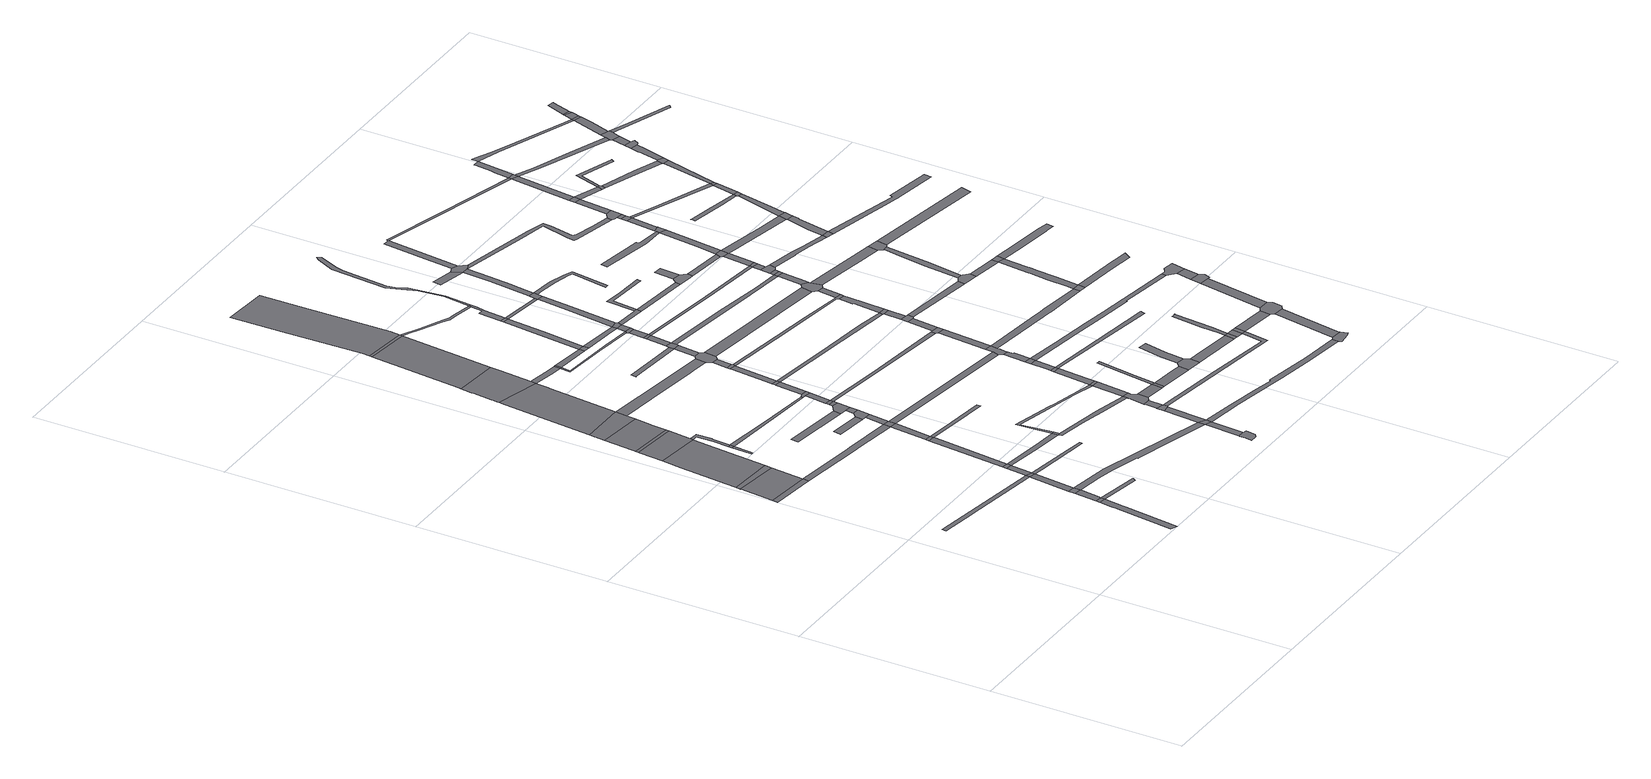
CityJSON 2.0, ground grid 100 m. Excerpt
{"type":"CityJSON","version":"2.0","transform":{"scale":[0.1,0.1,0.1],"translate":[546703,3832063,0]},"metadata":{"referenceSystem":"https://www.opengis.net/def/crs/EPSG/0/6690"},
"CityObjects":{
"road1":{"type":"Road","geometry":[{"type":"MultiSurface","lod":"1","boundaries":[[[0,1,2,3]]]}]},
"road2":{"type":"Road","attributes":{"function":"3","RoadStructureAttribute.sectionType":"1"},"geometry":[{"type":"MultiSurface","lod":"1","boundaries":[[[4,0,3,5,6]]]}]},
"road3":{"type":"Road","geometry":[{"type":"MultiSurface","lod":"1","boundaries":[[[7,8,4,6,9]]]}]},
"road4":{"type":"Road","attributes":{"RoadStructureAttribute.sectionType":"1"},"geometry":[{"type":"MultiSurface","lod":"1","boundaries":[[[10,11,12,13,14,15]]]}]},
"road5":{"type":"Road","attributes":{"RoadStructureAttribute.sectionType":"1"},"geometry":[{"type":"MultiSurface","lod":"1","boundaries":[[[16,17,18,19,20,21,22,23,24,25,26]]]}]},
"road6":{"type":"Road","attributes":{"function":"3","RoadStructureAttribute.sectionType":"1"},"geometry":[{"type":"MultiSurface","lod":"1","boundaries":[[[27,28,29,7,9,30,31,32]]]}]},
"road7":{"type":"Road","geometry":[{"type":"MultiSurface","lod":"1","boundaries":[[[33,16,26,34]]]}]},
"road8":{"type":"Road","attributes":{"RoadStructureAttribute.sectionType":"1"},"geometry":[{"type":"MultiSurface","lod":"1","boundaries":[[[35,33,34,36,37,38,39]]]}]},
"road9":{"type":"Road","geometry":[{"type":"MultiSurface","lod":"1","boundaries":[[[40,41,27,32,42,43,44]]]}]},
"road10":{"type":"Road","geometry":[{"type":"MultiSurface","lod":"1","boundaries":[[[45,35,39,46]]]}]},
"road11":{"type":"Road","geometry":[{"type":"MultiSurface","lod":"1","boundaries":[[[47,40,44,48]]]}]},
"road12":{"type":"Road","geometry":[{"type":"MultiSurface","lod":"1","boundaries":[[[49,50,51,52,53,54]]]}]},
"road13":{"type":"Road","geometry":[{"type":"MultiSurface","lod":"1","boundaries":[[[55,56,49,54]]]}]},
"road14":{"type":"Road","attributes":{"function":"3","RoadStructureAttribute.sectionType":"1"},"geometry":[{"type":"MultiSurface","lod":"1","boundaries":[[[57,58,47,48,59,60,61,62]]]}]},
"road15":{"type":"Road","attributes":{"RoadStructureAttribute.sectionType":"1"},"geometry":[{"type":"MultiSurface","lod":"1","boundaries":[[[14,45,46,63,64]]]}]},
"road16":{"type":"Road","attributes":{"RoadStructureAttribute.sectionType":"1"},"geometry":[{"type":"MultiSurface","lod":"1","boundaries":[[[65,66,67,68,69,42,32,70,71,72,56,55]]]}]},
"road17":{"type":"Road","geometry":[{"type":"MultiSurface","lod":"1","boundaries":[[[73,74,75,76,77,34,26]]]}]},
"road18":{"type":"Road","geometry":[{"type":"MultiSurface","lod":"1","boundaries":[[[78,79,80,81,82,83,57,62,84,85]]]}]},
"road19":{"type":"Road","geometry":[{"type":"MultiSurface","lod":"1","boundaries":[[[15,14,64,86]]]}]},
"road20":{"type":"Road","attributes":{"RoadStructureAttribute.sectionType":"1"},"geometry":[{"type":"MultiSurface","lod":"1","boundaries":[[[87,88,89,90,3,2,91,92,93,94]]]}]},
"road21":{"type":"Road","attributes":{"RoadStructureAttribute.sectionType":"1"},"geometry":[{"type":"MultiSurface","lod":"1","boundaries":[[[95,15,86,96,97,98]]]}]},
"road22":{"type":"Road","geometry":[{"type":"MultiSurface","lod":"1","boundaries":[[[99,95,98,100]]]}]},
"road23":{"type":"Road","attributes":{"function":"3","RoadStructureAttribute.sectionType":"1"},"geometry":[{"type":"MultiSurface","lod":"1","boundaries":[[[101,102,79,78,103,104,105,106]]]}]},
"road24":{"type":"Road","attributes":{"RoadStructureAttribute.sectionType":"1"},"geometry":[{"type":"MultiSurface","lod":"1","boundaries":[[[107,99,100,108,109,110,111]]]}]},
"road25":{"type":"Road","attributes":{"RoadStructureAttribute.sectionType":"1"},"geometry":[{"type":"MultiSurface","lod":"1","boundaries":[[[112,113,114,115,116,86,64]]]}]},
"road26":{"type":"Road","attributes":{"RoadStructureAttribute.sectionType":"1"},"geometry":[{"type":"MultiSurface","lod":"1","boundaries":[[[117,55,54,118,119,120]]]}]},
"road27":{"type":"Road","attributes":{"RoadStructureAttribute.sectionType":"1"},"geometry":[{"type":"MultiSurface","lod":"1","boundaries":[[[121,122,123,124]]]}]},
"road28":{"type":"Road","geometry":[{"type":"MultiSurface","lod":"1","boundaries":[[[125,107,111,126]]]}]},
"road29":{"type":"Road","attributes":{"RoadStructureAttribute.sectionType":"1"},"geometry":[{"type":"MultiSurface","lod":"1","boundaries":[[[127,100,98,128,129,130]]]}]},
"road30":{"type":"Road","geometry":[{"type":"MultiSurface","lod":"1","boundaries":[[[131,132,133,134,135,136,137,101,106,138,139,140]]]}]},
"road31":{"type":"Road","geometry":[{"type":"MultiSurface","lod":"1","boundaries":[[[141,142,143,144]]]}]},
"road32":{"type":"Road","attributes":{"RoadStructureAttribute.sectionType":"1"},"geometry":[{"type":"MultiSurface","lod":"1","boundaries":[[[93,125,126,145]]]}]},
"road33":{"type":"Road","attributes":{"RoadStructureAttribute.sectionType":"1"},"geometry":[{"type":"MultiSurface","lod":"1","boundaries":[[[146,46,39,147,148,149,150,151,152,153,154]]]}]},
"road34":{"type":"Road","geometry":[{"type":"MultiSurface","lod":"1","boundaries":[[[94,93,145,155]]]}]},
"road35":{"type":"Road","attributes":{"RoadStructureAttribute.sectionType":"1"},"geometry":[{"type":"MultiSurface","lod":"1","boundaries":[[[156,94,155,157]]]}]},
"road36":{"type":"Road","geometry":[{"type":"MultiSurface","lod":"1","boundaries":[[[158,144,143,156,157,159]]]}]},
"road37":{"type":"Road","attributes":{"function":"3","RoadStructureAttribute.sectionType":"1"},"geometry":[{"type":"MultiSurface","lod":"1","boundaries":[[[160,161,131,140,162,163]]]}]},
"road38":{"type":"Road","attributes":{"RoadStructureAttribute.sectionType":"1"},"geometry":[{"type":"MultiSurface","lod":"1","boundaries":[[[164,138,106,165,166,167]]]}]},
"road39":{"type":"Road","attributes":{"RoadStructureAttribute.sectionType":"1"},"geometry":[{"type":"MultiSurface","lod":"1","boundaries":[[[168,169,158,159,170]]]}]},
"road40":{"type":"Road","geometry":[{"type":"MultiSurface","lod":"1","boundaries":[[[171,130,129,172]]]}]},
"road41":{"type":"Road","geometry":[{"type":"MultiSurface","lod":"1","boundaries":[[[173,124,123,168,170,174]]]}]},
"road42":{"type":"Road","attributes":{"RoadStructureAttribute.sectionType":"1"},"geometry":[{"type":"MultiSurface","lod":"1","boundaries":[[[175,176,78,85,177,178,179,180,181,182]]]}]},
"road43":{"type":"Road","attributes":{"RoadStructureAttribute.sectionType":"1"},"geometry":[{"type":"MultiSurface","lod":"1","boundaries":[[[183,184,185,186,126,111]]]}]},
"road44":{"type":"Road","attributes":{"RoadStructureAttribute.sectionType":"1"},"geometry":[{"type":"MultiSurface","lod":"1","boundaries":[[[187,173,174,188,189,190]]]}]},
"road45":{"type":"Road","geometry":[{"type":"MultiSurface","lod":"1","boundaries":[[[191,187,190,192]]]}]},
"road46":{"type":"Road","attributes":{"RoadStructureAttribute.sectionType":"1"},"geometry":[{"type":"MultiSurface","lod":"1","boundaries":[[[193,194,191,192,195]]]}]},
"road47":{"type":"Road","geometry":[{"type":"MultiSurface","lod":"1","boundaries":[[[167,166,196,197]]]}]},
"road48":{"type":"Road","geometry":[{"type":"MultiSurface","lod":"1","boundaries":[[[198,120,119,193,195,199]]]}]},
"road49":{"type":"Road","geometry":[{"type":"MultiSurface","lod":"1","boundaries":[[[200,160,163,201,202]]]}]},
"road50":{"type":"Road","attributes":{"RoadStructureAttribute.sectionType":"1"},"geometry":[{"type":"MultiSurface","lod":"1","boundaries":[[[203,204,198,199,205,206,207]]]}]},
"road51":{"type":"Road","geometry":[{"type":"MultiSurface","lod":"1","boundaries":[[[208,203,207,209]]]}]},
"road52":{"type":"Road","attributes":{"RoadStructureAttribute.sectionType":"1"},"geometry":[{"type":"MultiSurface","lod":"1","boundaries":[[[210,197,196,211,212,213,214]]]}]},
"road53":{"type":"Road","geometry":[{"type":"MultiSurface","lod":"1","boundaries":[[[215,216,217,218,219,220,221,222,223]]]}]},
"road54":{"type":"Road","attributes":{"RoadStructureAttribute.sectionType":"1"},"geometry":[{"type":"MultiSurface","lod":"1","boundaries":[[[224,172,129,225,226,227,228,229,230]]]}]},
"road55":{"type":"Road","attributes":{"function":"3","RoadStructureAttribute.sectionType":"1"},"geometry":[{"type":"MultiSurface","lod":"1","boundaries":[[[231,232,233,200,202,234,235,236]]]}]},
"road56":{"type":"Road","attributes":{"RoadStructureAttribute.sectionType":"1"},"geometry":[{"type":"MultiSurface","lod":"1","boundaries":[[[237,238,239,208,209,240]]]}]},
"road57":{"type":"Road","attributes":{"RoadStructureAttribute.sectionType":"1"},"geometry":[{"type":"MultiSurface","lod":"1","boundaries":[[[153,215,223,241,242]]]}]},
"road58":{"type":"Road","attributes":{"RoadStructureAttribute.sectionType":"1"},"geometry":[{"type":"MultiSurface","lod":"1","boundaries":[[[243,244,245,246,247,248,249]]]}]},
"road59":{"type":"Road","attributes":{"RoadStructureAttribute.sectionType":"1"},"geometry":[{"type":"MultiSurface","lod":"1","boundaries":[[[250,251,252,253,130,171,254,255,256,257,258]]]}]},
"road60":{"type":"Road","geometry":[{"type":"MultiSurface","lod":"1","boundaries":[[[154,153,242,259]]]}]},
"road61":{"type":"Road","attributes":{"RoadStructureAttribute.sectionType":"1"},"geometry":[{"type":"MultiSurface","lod":"1","boundaries":[[[166,260,261,262,263,264,265,196]]]}]},
"road62":{"type":"Road","geometry":[{"type":"MultiSurface","lod":"1","boundaries":[[[266,237,240,267,268]]]}]},
"road63":{"type":"Road","geometry":[{"type":"MultiSurface","lod":"1","boundaries":[[[214,213,269,270]]]}]},
"road64":{"type":"Road","attributes":{"RoadStructureAttribute.sectionType":"1"},"geometry":[{"type":"MultiSurface","lod":"1","boundaries":[[[271,266,268,272]]]}]},
"road65":{"type":"Road","attributes":{"RoadStructureAttribute.sectionType":"1"},"geometry":[{"type":"MultiSurface","lod":"1","boundaries":[[[155,145,273,274]]]}]},
"road66":{"type":"Road","attributes":{"RoadStructureAttribute.sectionType":"1"},"geometry":[{"type":"MultiSurface","lod":"1","boundaries":[[[275,276,154,259]]]}]},
"road67":{"type":"Road","geometry":[{"type":"MultiSurface","lod":"1","boundaries":[[[277,278,279,280,281,282,182,181,283,284,271,272,285,286,287,288]]]}]},
"road68":{"type":"Road","geometry":[{"type":"MultiSurface","lod":"1","boundaries":[[[289,276,275,290,291]]]}]},
"road69":{"type":"Road","attributes":{"RoadStructureAttribute.sectionType":"1"},"geometry":[{"type":"MultiSurface","lod":"1","boundaries":[[[248,280,279,292]]]}]},
"road70":{"type":"Road","attributes":{"RoadStructureAttribute.sectionType":"1"},"geometry":[{"type":"MultiSurface","lod":"1","boundaries":[[[293,294,295,289,291,296,297,298]]]}]},
"road71":{"type":"Road","attributes":{"RoadStructureAttribute.sectionType":"1"},"geometry":[{"type":"MultiSurface","lod":"1","boundaries":[[[299,300,214,270,301,302,303]]]}]},
"road72":{"type":"Road","attributes":{"RoadStructureAttribute.sectionType":"1"},"geometry":[{"type":"MultiSurface","lod":"1","boundaries":[[[304,305,306,307,201,163,308,309,310,311,312,313,314]]]}]},
"road73":{"type":"Road","geometry":[{"type":"MultiSurface","lod":"1","boundaries":[[[315,249,248,292,316,317,318]]]}]},
"road74":{"type":"Road","attributes":{"RoadStructureAttribute.sectionType":"1"},"geometry":[{"type":"MultiSurface","lod":"1","boundaries":[[[270,269,319,320,321,322,323]]]}]},
"road75":{"type":"Road","geometry":[{"type":"MultiSurface","lod":"1","boundaries":[[[230,229,324,325,293,298,326,327,328,329,330,331]]]}]},
"road76":{"type":"Road","attributes":{"RoadStructureAttribute.sectionType":"1"},"geometry":[{"type":"MultiSurface","lod":"1","boundaries":[[[332,192,190,333,334,335]]]}]},
"road77":{"type":"Road","attributes":{"RoadStructureAttribute.sectionType":"1"},"geometry":[{"type":"MultiSurface","lod":"1","boundaries":[[[336,315,318,337,338,339]]]}]},
"road78":{"type":"Road","geometry":[{"type":"MultiSurface","lod":"1","boundaries":[[[340,336,339,341]]]}]},
"road79":{"type":"Road","geometry":[{"type":"MultiSurface","lod":"1","boundaries":[[[342,299,303,343]]]}]},
"road80":{"type":"Road","attributes":{"RoadStructureAttribute.sectionType":"1"},"geometry":[{"type":"MultiSurface","lod":"1","boundaries":[[[257,230,331,344]]]}]},
"road81":{"type":"Road","attributes":{"RoadStructureAttribute.sectionType":"1"},"geometry":[{"type":"MultiSurface","lod":"1","boundaries":[[[345,340,341,346]]]}]},
"road82":{"type":"Road","geometry":[{"type":"MultiSurface","lod":"1","boundaries":[[[263,262,345,346,347]]]}]},
"road83":{"type":"Road","attributes":{"RoadStructureAttribute.sectionType":"1"},"geometry":[{"type":"MultiSurface","lod":"1","boundaries":[[[327,326,348,349]]]}]},
"road84":{"type":"Road","geometry":[{"type":"MultiSurface","lod":"1","boundaries":[[[258,257,344,350]]]}]},
"road85":{"type":"Road","geometry":[{"type":"MultiSurface","lod":"1","boundaries":[[[314,313,351,352,342,343,353,354,355,356]]]}]},
"road86":{"type":"Road","attributes":{"RoadStructureAttribute.sectionType":"1"},"geometry":[{"type":"MultiSurface","lod":"1","boundaries":[[[322,263,347,357]]]}]},
"road87":{"type":"Road","geometry":[{"type":"MultiSurface","lod":"1","boundaries":[[[358,323,322,357,359]]]}]},
"road88":{"type":"Road","attributes":{"RoadStructureAttribute.sectionType":"1"},"geometry":[{"type":"MultiSurface","lod":"1","boundaries":[[[360,361,258,350,362,363]]]}]},
"road89":{"type":"Road","geometry":[{"type":"MultiSurface","lod":"1","boundaries":[[[349,348,364,365]]]}]},
"road90":{"type":"Road","attributes":{"RoadStructureAttribute.sectionType":"1"},"geometry":[{"type":"MultiSurface","lod":"1","boundaries":[[[366,367,209,207,368,369,370]]]}]},
"road91":{"type":"Road","attributes":{"RoadStructureAttribute.sectionType":"1"},"geometry":[{"type":"MultiSurface","lod":"1","boundaries":[[[303,371,372,373,343]]]}]},
"road92":{"type":"Road","geometry":[{"type":"MultiSurface","lod":"1","boundaries":[[[374,360,363,375]]]}]},
"road93":{"type":"Road","attributes":{"RoadStructureAttribute.sectionType":"1"},"geometry":[{"type":"MultiSurface","lod":"1","boundaries":[[[376,377,374,375,378,379]]]}]},
"road94":{"type":"Road","attributes":{"RoadStructureAttribute.sectionType":"1"},"geometry":[{"type":"MultiSurface","lod":"1","boundaries":[[[371,380,381,323,358,382,383]]]}]},
"road95":{"type":"Road","geometry":[{"type":"MultiSurface","lod":"1","boundaries":[[[384,359,357,385,386,387]]]}]},
"road96":{"type":"Road","attributes":{"RoadStructureAttribute.sectionType":"1"},"geometry":[{"type":"MultiSurface","lod":"1","boundaries":[[[388,389,390,391,392,349,365]]]}]},
"road97":{"type":"Road","geometry":[{"type":"MultiSurface","lod":"1","boundaries":[[[393,376,379,394]]]}]},
"road98":{"type":"Road","attributes":{"RoadStructureAttribute.sectionType":"1"},"geometry":[{"type":"MultiSurface","lod":"1","boundaries":[[[395,396,365,364,397,398]]]}]},
"road99":{"type":"Road","attributes":{"RoadStructureAttribute.sectionType":"1"},"geometry":[{"type":"MultiSurface","lod":"1","boundaries":[[[399,267,240,400,401,402,403,404,405]]]}]},
"road100":{"type":"Road","attributes":{"RoadStructureAttribute.sectionType":"1"},"geometry":[{"type":"MultiSurface","lod":"1","boundaries":[[[406,393,394,407,408,409,410]]]}]},
"road101":{"type":"Road","attributes":{"RoadStructureAttribute.sectionType":"1"},"geometry":[{"type":"MultiSurface","lod":"1","boundaries":[[[411,412,413,414,415,416,417,418,314,356,419,420,421,422,423,424,425,426,427,428,429]]]}]},
"road102":{"type":"Road","geometry":[{"type":"MultiSurface","lod":"1","boundaries":[[[430,274,273,406,410,431,432,433,434]]]}]},
"road103":{"type":"Road","geometry":[{"type":"MultiSurface","lod":"1","boundaries":[[[435,372,371,383,436,437,438]]]}]},
"road104":{"type":"Road","attributes":{"RoadStructureAttribute.sectionType":"1"},"geometry":[{"type":"MultiSurface","lod":"1","boundaries":[[[288,287,439,440]]]}]},
"road105":{"type":"Road","attributes":{"RoadStructureAttribute.sectionType":"1"},"geometry":[{"type":"MultiSurface","lod":"1","boundaries":[[[441,442,443,444,445,259,242,446,447,448,449,450,451,452]]]}]},
"road106":{"type":"Road","attributes":{"RoadStructureAttribute.sectionType":"1"},"geometry":[{"type":"MultiSurface","lod":"1","boundaries":[[[453,454,455,291,290,456,457,458,459,460]]]}]},
"road107":{"type":"Road","attributes":{"RoadStructureAttribute.sectionType":"1"},"geometry":[{"type":"MultiSurface","lod":"1","boundaries":[[[461,430,434,462,463]]]}]},
"road108":{"type":"Road","geometry":[{"type":"MultiSurface","lod":"1","boundaries":[[[464,398,397,465,466,467]]]}]},
"road109":{"type":"Road","geometry":[{"type":"MultiSurface","lod":"1","boundaries":[[[468,469,470,471]]]}]},
"road110":{"type":"Road","attributes":{"RoadStructureAttribute.sectionType":"1"},"geometry":[{"type":"MultiSurface","lod":"1","boundaries":[[[472,473,318,317,474,475,476]]]}]},
"road111":{"type":"Road","attributes":{"RoadStructureAttribute.sectionType":"1"},"geometry":[{"type":"MultiSurface","lod":"1","boundaries":[[[470,477,478,435,438,479,480,481,482,483]]]}]},
"road112":{"type":"Road","geometry":[{"type":"MultiSurface","lod":"1","boundaries":[[[335,334,461,463,484,485]]]}]},
"road113":{"type":"Road","attributes":{"RoadStructureAttribute.sectionType":"1"},"geometry":[{"type":"MultiSurface","lod":"1","boundaries":[[[486,487,488,489,490,491,492,493,494,495,438,437]]]}]},
"road114":{"type":"Road","attributes":{"RoadStructureAttribute.sectionType":"1"},"geometry":[{"type":"MultiSurface","lod":"1","boundaries":[[[496,497,498,499,500,387,386]]]}]},
"road115":{"type":"Road","attributes":{"RoadStructureAttribute.sectionType":"1"},"geometry":[{"type":"MultiSurface","lod":"1","boundaries":[[[501,386,385,502,503]]]}]},
"road116":{"type":"Road","attributes":{"RoadStructureAttribute.sectionType":"1"},"geometry":[{"type":"MultiSurface","lod":"1","boundaries":[[[504,341,339,505,506,507]]]}]},
"road117":{"type":"Road","attributes":{"RoadStructureAttribute.sectionType":"1"},"geometry":[{"type":"MultiSurface","lod":"1","boundaries":[[[508,509,510,511,464,467]]]}]},
"road118":{"type":"Road","attributes":{"RoadStructureAttribute.sectionType":"1"},"geometry":[{"type":"MultiSurface","lod":"1","boundaries":[[[512,485,484,513,514]]]}]},
"road119":{"type":"Road","geometry":[{"type":"MultiSurface","lod":"1","boundaries":[[[515,471,470,483,516,517]]]}]},
"road120":{"type":"Road","geometry":[{"type":"MultiSurface","lod":"1","boundaries":[[[518,512,514,519,520,521,522,523]]]}]},
"road121":{"type":"Road","attributes":{"RoadStructureAttribute.sectionType":"1"},"geometry":[{"type":"MultiSurface","lod":"1","boundaries":[[[524,525,526,527,528,529,530,531,375,363]]]}]},
"road122":{"type":"Road","attributes":{"RoadStructureAttribute.sectionType":"1"},"geometry":[{"type":"MultiSurface","lod":"1","boundaries":[[[532,518,523,533,534]]]}]},
"road123":{"type":"Road","geometry":[{"type":"MultiSurface","lod":"1","boundaries":[[[370,369,535,532,534,536]]]}]},
"road124":{"type":"Road","attributes":{"RoadStructureAttribute.sectionType":"1"},"geometry":[{"type":"MultiSurface","lod":"1","boundaries":[[[537,466,465,538,539,540]]]}]},
"road125":{"type":"Road","attributes":{"RoadStructureAttribute.sectionType":"1"},"geometry":[{"type":"MultiSurface","lod":"1","boundaries":[[[541,542,543,515,517,544,545]]]}]},
"road126":{"type":"Road","attributes":{"RoadStructureAttribute.sectionType":"1"},"geometry":[{"type":"MultiSurface","lod":"1","boundaries":[[[402,546,547,548,370,536,549,403]]]}]},
"road127":{"type":"Road","geometry":[{"type":"MultiSurface","lod":"1","boundaries":[[[550,503,502,551,552,553,554,555]]]}]},
"road128":{"type":"Road","attributes":{"RoadStructureAttribute.sectionType":"1"},"geometry":[{"type":"MultiSurface","lod":"1","boundaries":[[[556,557,558,559,434,433,560,561,562,563,564]]]}]},
"road129":{"type":"Road","geometry":[{"type":"MultiSurface","lod":"1","boundaries":[[[565,566,405,404,567]]]}]},
"road130":{"type":"Road","geometry":[{"type":"MultiSurface","lod":"1","boundaries":[[[568,569,550,555]]]}]},
"road131":{"type":"Road","geometry":[{"type":"MultiSurface","lod":"1","boundaries":[[[540,539,570,571]]]}]},
"road132":{"type":"Road","geometry":[{"type":"MultiSurface","lod":"1","boundaries":[[[572,573,440,439,565,567,574,575,576]]]}]},
"road133":{"type":"Road","attributes":{"RoadStructureAttribute.sectionType":"1"},"geometry":[{"type":"MultiSurface","lod":"1","boundaries":[[[522,521,577,578]]]}]},
"road134":{"type":"Road","attributes":{"RoadStructureAttribute.sectionType":"1"},"geometry":[{"type":"MultiSurface","lod":"1","boundaries":[[[579,580,581,571,570,582,583,453,584]]]}]},
"road135":{"type":"Road","attributes":{"RoadStructureAttribute.sectionType":"1"},"geometry":[{"type":"MultiSurface","lod":"1","boundaries":[[[585,586,587,394,379,588,589,590,591,592,593]]]}]},
"road136":{"type":"Road","geometry":[{"type":"MultiSurface","lod":"1","boundaries":[[[584,453,460,594]]]}]},
"road137":{"type":"Road","attributes":{"RoadStructureAttribute.sectionType":"1"},"geometry":[{"type":"MultiSurface","lod":"1","boundaries":[[[475,595,596,572,576,597,598]]]}]},
"road138":{"type":"Road","attributes":{"RoadStructureAttribute.sectionType":"1"},"geometry":[{"type":"MultiSurface","lod":"1","boundaries":[[[599,600,601,602,603,604,605,540,571]]]}]},
"road139":{"type":"Road","geometry":[{"type":"MultiSurface","lod":"1","boundaries":[[[476,475,598,606]]]}]},
"road140":{"type":"Road","attributes":{"RoadStructureAttribute.sectionType":"1"},"geometry":[{"type":"MultiSurface","lod":"1","boundaries":[[[554,553,607,608]]]}]},
"road141":{"type":"Road","attributes":{"RoadStructureAttribute.sectionType":"1"},"geometry":[{"type":"MultiSurface","lod":"1","boundaries":[[[609,476,606,610]]]}]},
"road142":{"type":"Road","attributes":{"RoadStructureAttribute.sectionType":"1"},"geometry":[{"type":"MultiSurface","lod":"1","boundaries":[[[611,612,613,614,615,616,617,516,483,618,619,620,621,622,623,624]]]}]},
"road143":{"type":"Road","geometry":[{"type":"MultiSurface","lod":"1","boundaries":[[[625,626,452,451,627,628,629,630,631,632]]]}]},
"road144":{"type":"Road","geometry":[{"type":"MultiSurface","lod":"1","boundaries":[[[633,609,610,634,635,636,637]]]}]},
"road145":{"type":"Road","attributes":{"RoadStructureAttribute.sectionType":"1"},"geometry":[{"type":"MultiSurface","lod":"1","boundaries":[[[506,638,633,637,639]]]}]},
"road146":{"type":"Road","geometry":[{"type":"MultiSurface","lod":"1","boundaries":[[[507,506,639,640]]]}]},
"road147":{"type":"Road","attributes":{"RoadStructureAttribute.sectionType":"1"},"geometry":[{"type":"MultiSurface","lod":"1","boundaries":[[[594,460,641,642,643]]]}]},
"road148":{"type":"Road","attributes":{"RoadStructureAttribute.sectionType":"1"},"geometry":[{"type":"MultiSurface","lod":"1","boundaries":[[[644,645,646,647,648,649,650,651]]]}]},
"road149":{"type":"Road","attributes":{"RoadStructureAttribute.sectionType":"1"},"geometry":[{"type":"MultiSurface","lod":"1","boundaries":[[[652,653,507,640,654,655]]]}]},
"road150":{"type":"Road","attributes":{"RoadStructureAttribute.sectionType":"1"},"geometry":[{"type":"MultiSurface","lod":"1","boundaries":[[[656,625,632,657]]]}]},
"road151":{"type":"Road","geometry":[{"type":"MultiSurface","lod":"1","boundaries":[[[658,608,607,652,655,659]]]}]},
"road152":{"type":"Road","attributes":{"RoadStructureAttribute.sectionType":"1"},"geometry":[{"type":"MultiSurface","lod":"1","boundaries":[[[660,575,574,661,662,663]]]}]},
"road153":{"type":"Road","geometry":[{"type":"MultiSurface","lod":"1","boundaries":[[[664,665,666,578,577,667,668,669,670,671,672]]]}]},
"road154":{"type":"Road","geometry":[{"type":"MultiSurface","lod":"1","boundaries":[[[564,563,673,674]]]}]},
"road155":{"type":"Road","attributes":{"RoadStructureAttribute.sectionType":"1"},"geometry":[{"type":"MultiSurface","lod":"1","boundaries":[[[650,675,676,658,659,677,678,679]]]}]},
"road156":{"type":"Road","geometry":[{"type":"MultiSurface","lod":"1","boundaries":[[[680,643,642,656,657,681,682,683]]]}]},
"road157":{"type":"Road","attributes":{"RoadStructureAttribute.sectionType":"1"},"geometry":[{"type":"MultiSurface","lod":"1","boundaries":[[[684,685,636,635,686,687,688,689,690]]]}]},
"road158":{"type":"Road","attributes":{"RoadStructureAttribute.sectionType":"1"},"geometry":[{"type":"MultiSurface","lod":"1","boundaries":[[[691,692,545,693,694,695,696,697]]]}]},
"road159":{"type":"Road","attributes":{"RoadStructureAttribute.sectionType":"1"},"geometry":[{"type":"MultiSurface","lod":"1","boundaries":[[[698,699,700,701,702,664,672]]]}]},
"road160":{"type":"Road","attributes":{"RoadStructureAttribute.sectionType":"1"},"geometry":[{"type":"MultiSurface","lod":"1","boundaries":[[[669,668,703,704,705]]]}]},
"road161":{"type":"Road","geometry":[{"type":"MultiSurface","lod":"1","boundaries":[[[706,707,708,709,651,650,679]]]}]},
"road162":{"type":"Road","attributes":{"RoadStructureAttribute.sectionType":"1"},"geometry":[{"type":"MultiSurface","lod":"1","boundaries":[[[704,710,711,712,713,714,564,674,715,716,717,718,719,720,721]]]}]},
"road163":{"type":"Road","attributes":{"RoadStructureAttribute.sectionType":"1"},"geometry":[{"type":"MultiSurface","lod":"1","boundaries":[[[722,680,683,723,724]]]}]},
"road164":{"type":"Road","attributes":{"RoadStructureAttribute.sectionType":"1"},"geometry":[{"type":"MultiSurface","lod":"1","boundaries":[[[725,709,708,726]]]}]},
"road165":{"type":"Road","attributes":{"RoadStructureAttribute.sectionType":"1"},"geometry":[{"type":"MultiSurface","lod":"1","boundaries":[[[727,659,655,728,729,730]]]}]},
"road166":{"type":"Road","geometry":[{"type":"MultiSurface","lod":"1","boundaries":[[[731,725,726,732,733,734]]]}]},
"road167":{"type":"Road","attributes":{"RoadStructureAttribute.sectionType":"1"},"geometry":[{"type":"MultiSurface","lod":"1","boundaries":[[[735,736,731,734,737]]]}]},
"road168":{"type":"Road","geometry":[{"type":"MultiSurface","lod":"1","boundaries":[[[738,624,623,739,735,737,740]]]}]},
"road169":{"type":"Road","geometry":[{"type":"MultiSurface","lod":"1","boundaries":[[[663,662,741,700,699,742,743,744]]]}]},
"road170":{"type":"Road","geometry":[{"type":"MultiSurface","lod":"1","boundaries":[[[705,704,721,745]]]}]},
"road171":{"type":"Road","attributes":{"RoadStructureAttribute.sectionType":"1"},"geometry":[{"type":"MultiSurface","lod":"1","boundaries":[[[746,747,674,673,748,749,750,751,752]]]}]},
"road172":{"type":"Road","geometry":[{"type":"MultiSurface","lod":"1","boundaries":[[[753,722,724,754,755,756,757,758]]]}]},
"road173":{"type":"Road","geometry":[{"type":"MultiSurface","lod":"1","boundaries":[[[690,689,759,760]]]}]},
"road174":{"type":"Road","attributes":{"RoadStructureAttribute.sectionType":"1"},"geometry":[{"type":"MultiSurface","lod":"1","boundaries":[[[761,738,740,762]]]}]},
"road175":{"type":"Road","attributes":{"RoadStructureAttribute.sectionType":"1"},"geometry":[{"type":"MultiSurface","lod":"1","boundaries":[[[763,753,758,764]]]}]},
"road176":{"type":"Road","geometry":[{"type":"MultiSurface","lod":"1","boundaries":[[[765,766,767,768,593,592,769,763,764,770]]]}]},
"road177":{"type":"Road","geometry":[{"type":"MultiSurface","lod":"1","boundaries":[[[771,761,762,772]]]}]},
"road178":{"type":"Road","attributes":{"RoadStructureAttribute.sectionType":"1"},"geometry":[{"type":"MultiSurface","lod":"1","boundaries":[[[773,774,775,776,690,760,777,778,779,780]]]}]},
"road179":{"type":"Road","attributes":{"RoadStructureAttribute.sectionType":"1"},"geometry":[{"type":"MultiSurface","lod":"1","boundaries":[[[781,782,771,772,783,784]]]}]},
"road180":{"type":"Road","geometry":[{"type":"MultiSurface","lod":"1","boundaries":[[[730,729,785,773,780,786,787]]]}]},
"road181":{"type":"Road","attributes":{"RoadStructureAttribute.sectionType":"1"},"geometry":[{"type":"MultiSurface","lod":"1","boundaries":[[[788,789,790,791,792,793,794,795]]]}]},
"road182":{"type":"Road","attributes":{"RoadStructureAttribute.sectionType":"1"},"geometry":[{"type":"MultiSurface","lod":"1","boundaries":[[[772,762,796,797]]]}]},
"road183":{"type":"Road","attributes":{"RoadStructureAttribute.sectionType":"1"},"geometry":[{"type":"MultiSurface","lod":"1","boundaries":[[[798,732,726,799,800,801]]]}]},
"road184":{"type":"Road","attributes":{"RoadStructureAttribute.sectionType":"1"},"geometry":[{"type":"MultiSurface","lod":"1","boundaries":[[[802,803,804,805,745,721,806,807,808,809,810]]]}]},
"road185":{"type":"Road","geometry":[{"type":"MultiSurface","lod":"1","boundaries":[[[797,796,811,812,813]]]}]},
"road186":{"type":"Road","geometry":[{"type":"MultiSurface","lod":"1","boundaries":[[[697,696,781,784,814,815]]]}]},
"road187":{"type":"Road","attributes":{"RoadStructureAttribute.sectionType":"1"},"geometry":[{"type":"MultiSurface","lod":"1","boundaries":[[[816,817,730,787,818,819,820]]]}]},
"road188":{"type":"Road","attributes":{"RoadStructureAttribute.sectionType":"1"},"geometry":[{"type":"MultiSurface","lod":"1","boundaries":[[[821,822,823,824,697,815,825]]]}]},
"road189":{"type":"Road","attributes":{"RoadStructureAttribute.sectionType":"1"},"geometry":[{"type":"MultiSurface","lod":"1","boundaries":[[[744,743,826,827,828]]]}]},
"road190":{"type":"Road","geometry":[{"type":"MultiSurface","lod":"1","boundaries":[[[795,794,816,820,829]]]}]},
"road191":{"type":"Road","attributes":{"RoadStructureAttribute.sectionType":"1"},"geometry":[{"type":"MultiSurface","lod":"1","boundaries":[[[800,795,829,830]]]}]},
"road192":{"type":"Road","attributes":{"RoadStructureAttribute.sectionType":"1"},"geometry":[{"type":"MultiSurface","lod":"1","boundaries":[[[831,832,833,760,759,834,835,836,837,838]]]}]},
"road193":{"type":"Road","attributes":{"RoadStructureAttribute.sectionType":"1"},"geometry":[{"type":"MultiSurface","lod":"1","boundaries":[[[839,840,841,842,843,844,797,813]]]}]},
"road194":{"type":"Road","attributes":{"RoadStructureAttribute.sectionType":"1"},"geometry":[{"type":"MultiSurface","lod":"1","boundaries":[[[845,812,811,846,847,848]]]}]},
"road195":{"type":"Road","geometry":[{"type":"MultiSurface","lod":"1","boundaries":[[[801,800,830,849]]]}]},
"road196":{"type":"Road","attributes":{"RoadStructureAttribute.sectionType":"1"},"geometry":[{"type":"MultiSurface","lod":"1","boundaries":[[[850,801,849,851]]]}]},
"road197":{"type":"Road","attributes":{"RoadStructureAttribute.sectionType":"1"},"geometry":[{"type":"MultiSurface","lod":"1","boundaries":[[[852,853,814,784,854,855,856]]]}]},
"road198":{"type":"Road","geometry":[{"type":"MultiSurface","lod":"1","boundaries":[[[857,848,847,850,851,858]]]}]},
"road199":{"type":"Road","attributes":{"RoadStructureAttribute.sectionType":"1"},"geometry":[{"type":"MultiSurface","lod":"1","boundaries":[[[859,860,861,862,863,825,864,865,866]]]}]},
"road200":{"type":"Road","attributes":{"RoadStructureAttribute.sectionType":"1"},"geometry":[{"type":"MultiSurface","lod":"1","boundaries":[[[867,868,869,857,858,870,871]]]}]},
"road201":{"type":"Road","geometry":[{"type":"MultiSurface","lod":"1","boundaries":[[[872,867,871,873,874,875,876]]]}]},
"road202":{"type":"Road","attributes":{"RoadStructureAttribute.sectionType":"1"},"geometry":[{"type":"MultiSurface","lod":"1","boundaries":[[[877,872,876,878,879]]]}]},
"road203":{"type":"Road","geometry":[{"type":"MultiSurface","lod":"1","boundaries":[[[880,881,856,855,877,879,882,883,884,885]]]}]},
"road204":{"type":"Road","attributes":{"RoadStructureAttribute.sectionType":"1"},"geometry":[{"type":"MultiSurface","lod":"1","boundaries":[[[865,880,885,886,887]]]}]},
"road205":{"type":"Road","geometry":[{"type":"MultiSurface","lod":"1","boundaries":[[[866,865,887,888]]]}]},
"road206":{"type":"Road","attributes":{"RoadStructureAttribute.sectionType":"1"},"geometry":[{"type":"MultiSurface","lod":"1","boundaries":[[[889,890,866,888,891,892]]]}]},
"road207":{"type":"Road","geometry":[{"type":"MultiSurface","lod":"1","boundaries":[[[893,894,889,892,895]]]}]},
"road208":{"type":"Road","attributes":{"RoadStructureAttribute.sectionType":"1"},"geometry":[{"type":"MultiSurface","lod":"1","boundaries":[[[896,897,898,899,900,884,883]]]}]},
"road209":{"type":"Road","attributes":{"RoadStructureAttribute.sectionType":"1"},"geometry":[{"type":"MultiSurface","lod":"1","boundaries":[[[901,893,895,902,903]]]}]}
},
"vertices":[
[11,1713,0],[8,1684,0],[245,1656,0],[248,1689,0],
[29,1888,0],[247,1689,0],[265,1863,0],
[33,1916,0],[27,1889,0],[269,1897,0],
[165,916,0],[161,891,0],[343,865,0],[347,865,0],[773,804,0],[776,825,0],
[730,412,0],[723,347,0],[723,340,0],[722,330,0],[720,316,0],[681,17,0],[716,3,0],[753,293,0],[756,310,0],[768,405,0],[769,408,0],
[73,2322,0],[63,2218,0],[33,1922,0],[284,2041,0],[286,2057,0],[310,2298,0],
[733,435,0],[770,431,0],
[745,552,0],[771,441,0],[784,537,0],[785,544,0],[785,546,0],
[87,2455,0],[86,2448,0],[312,2314,0],[313,2326,0],[324,2431,0],
[749,586,0],[785,582,0],
[88,2472,0],[325,2447,0],
[335,2107,0],[330,2004,0],[335,2003,0],[339,2003,0],[342,2026,0],[348,2106,0],
[351,2129,0],[336,2123,0],
[106,2642,0],[90,2484,0],[333,2521,0],[334,2535,0],[341,2603,0],[343,2617,0],
[790,621,0],[810,797,0],
[359,2220,0],[360,2229,0],[359,2309,0],[339,2311,0],[321,2313,0],[339,2298,0],[342,2222,0],[342,2219,0],
[863,394,0],[983,373,0],[989,382,0],[995,390,0],[991,391,0],
[353,2727,0],[114,2725,0],[113,2717,0],[113,2713,0],[110,2697,0],[112,2696,0],[347,2657,0],[348,2667,0],
[810,815,0],
[600,1646,0],[586,1648,0],[282,1687,0],[274,1686,0],[592,1611,0],[620,1608,0],[855,1577,0],[859,1615,0],
[787,932,0],[811,822,0],[822,923,0],[823,929,0],
[790,955,0],[825,952,0],
[167,3229,0],[163,3192,0],[391,3093,0],[392,3104,0],[398,3162,0],[399,3167,0],
[832,1362,0],[825,954,0],[868,1348,0],[868,1355,0],[869,1359,0],
[856,789,0],[1154,747,0],[1155,754,0],[1157,762,0],[1071,776,0],
[598,2096,0],[684,2072,0],[888,2053,0],[889,2064,0],
[533,1913,0],[527,1874,0],[845,1831,0],[850,1871,0],
[835,1382,0],[870,1379,0],
[1070,919,0],[1015,898,0],[1165,880,0],[1165,909,0],
[189,3440,0],[181,3380,0],[183,3379,0],[183,3367,0],[171,3269,0],[170,3259,0],[168,3239,0],[401,3198,0],[420,3369,0],[425,3420,0],
[689,1781,0],[684,1741,0],[849,1720,0],[854,1760,0],
[894,1572,0],
[1001,549,0],[921,526,0],[1014,507,0],[1163,465,0],[1163,461,0],[1169,460,0],[1376,405,0],[1580,348,0],[1581,384,0],
[895,1609,0],
[870,1717,0],[905,1714,0],
[878,1784,0],[912,1781,0],
[240,3932,0],[190,3450,0],[472,3894,0],[474,3908,0],
[535,3176,0],[523,3146,0],[569,3140,0],[572,3173,0],
[882,1826,0],[881,1818,0],[917,1823,0],
[1180,911,0],[1183,882,0],
[889,1898,0],[924,1894,0],
[541,2703,0],[530,2704,0],[536,2643,0],[550,2642,0],[834,2607,0],[849,2605,0],[944,2593,0],[950,2650,0],
[1031,1338,0],[1221,1315,0],[1221,1337,0],[1026,1358,0],
[892,1920,0],[926,1909,0],[926,1912,0],[927,1916,0],
[893,1937,0],[928,1933,0],
[906,2051,0],[905,2042,0],[941,2047,0],
[580,3139,0],[583,3172,0],
[908,2071,0],[943,2067,0],
[242,3947,0],[477,3922,0],[475,3923,0],
[924,2216,0],[923,2213,0],[958,2206,0],[958,2211,0],[958,2212,0],
[926,2237,0],[960,2232,0],
[614,3169,0],[588,3139,0],[592,3139,0],[762,3122,0],[765,3151,0],
[1566,162,0],[1565,159,0],[1563,128,0],[1559,93,0],[1594,92,0],[1613,105,0],[1620,158,0],[1603,161,0],[1601,161,0],
[1441,835,0],[1173,862,0],[1316,836,0],[1471,803,0],[1611,773,0],[1613,772,0],[1614,796,0],
[232,4670,0],[237,4398,0],[246,3986,0],[481,3977,0],[474,4401,0],[470,4652,0],
[950,2468,0],[949,2457,0],[926,2241,0],[986,2462,0],
[1615,327,0],[1615,335,0],
[879,2814,0],[681,2832,0],[679,2818,0],[676,2804,0],[678,2804,0],[981,2780,0],[983,2805,0],
[1404,1034,0],[1371,1044,0],[1153,1094,0],[1157,1014,0],[1163,1074,0],[1171,1075,0],[1517,995,0],[1631,965,0],[1633,980,0],
[1617,364,0],
[564,3085,0],[796,3063,0],[999,3040,0],[1008,3047,0],[854,3066,0],[576,3091,0],
[951,2486,0],[992,2477,0],[988,2482,0],
[798,3118,0],[796,3148,0],
[960,2567,0],[995,2562,0],
[1661,1474,0],[1673,1508,0],
[1635,575,0],[1595,568,0],
[1013,2652,0],[1006,2661,0],[1005,2663,0],[969,2662,0],[967,2661,0],[965,2659,0],[953,2580,0],[960,2569,0],[997,2564,0],[1006,2572,0],[1015,2581,0],[1020,2641,0],
[1598,611,0],[1643,579,0],[1637,601,0],
[1018,2776,0],
[1601,679,0],[1601,663,0],[1598,614,0],[1637,604,0],[1638,612,0],[1643,679,0],
[810,3571,0],[789,3373,0],[823,3373,0],[844,3561,0],[845,3567,0],
[757,3797,0],[719,3804,0],[689,3817,0],[571,3870,0],[506,3895,0],[553,3870,0],[671,3811,0],[707,3792,0],[744,3787,0],[856,3766,0],[858,3778,0],
[985,2822,0],[1020,2787,0],[1020,2791,0],[1022,2818,0],
[945,3102,0],[958,3103,0],[1006,3096,0],[1014,3095,0],[1016,3122,0],
[1612,767,0],[1612,763,0],[1663,693,0],[1667,749,0],[1657,762,0],[1651,770,0],[1652,781,0],[1654,792,0],
[1243,1893,0],[1296,1866,0],[1688,1817,0],[1691,1841,0],
[996,2932,0],[1033,2922,0],[1033,2923,0],[1034,2929,0],
[998,2947,0],[1035,2943,0],
[811,3587,0],[846,3583,0],
[1670,961,0],
[1006,3029,0],[1044,3025,0],
[1046,3043,0],
[1769,681,0],[1775,735,0],
[1672,976,0],
[849,3705,0],[823,3706,0],[846,3584,0],[858,3700,0],[865,3744,0],[869,3777,0],
[1051,3092,0],
[1053,3126,0],[1060,3117,0],
[1654,1179,0],[1634,991,0],[1676,1019,0],[1691,1175,0],
[1786,679,0],[1792,733,0],
[1593,2153,0],[1350,2181,0],[1420,2152,0],[1721,2112,0],[1726,2131,0],
[1063,3537,0],[1065,3555,0],[964,3569,0],
[1657,1199,0],[1692,1195,0],
[1666,1305,0],[1660,1230,0],[1693,1201,0],[1702,1303,0],
[1063,3533,0],[1045,3375,0],[1081,3376,0],[1099,3533,0],
[1186,3104,0],[1202,3076,0],[1205,3103,0],[1188,3104,0],
[1808,846,0],[1836,1046,0],[1827,1047,0],[1819,1048,0],[1791,838,0],
[1668,1337,0],[1705,1334,0],
[1942,715,0],[1804,732,0],[1970,657,0],[1976,710,0],
[1525,2403,0],[1380,2409,0],[1733,2365,0],[1743,2352,0],[1778,2347,0],[1781,2365,0],[1745,2370,0],
[1677,1454,0],[1711,1404,0],[1713,1422,0],[1704,1424,0],[1706,1451,0],
[897,4596,0],[880,4576,0],[836,4484,0],[829,4404,0],[812,4192,0],[844,4095,0],[861,4045,0],[875,3918,0],[875,3826,0],[883,3918,0],[861,4101,0],[838,4140,0],[828,4196,0],[836,4280,0],[836,4281,0],[844,4365,0],[851,4435,0],[861,4473,0],[907,4577,0],
[1677,1550,0],[1707,1469,0],[1710,1496,0],[1710,1507,0],[1715,1544,0],
[1069,3587,0],[1102,3561,0],[1104,3561,0],[1104,3583,0],
[1738,2491,0],[1750,2550,0],
[2334,251,0],[2076,294,0],[2068,284,0],[1973,303,0],[1788,336,0],[1816,304,0],[1934,285,0],[2119,252,0],[2322,221,0],[2530,194,0],[2532,193,0],[2531,226,0],
[2376,609,0],[2359,496,0],[2021,548,0],[1766,563,0],[2074,521,0],[2169,507,0],[2379,477,0],[2399,607,0],
[1700,1807,0],[1715,1549,0],[1739,1803,0],
[2001,734,0],[2055,647,0],[2061,700,0],[2046,727,0],
[967,4028,0],[957,3984,0],[1107,3952,0],[1082,4003,0],
[1642,2731,0],[1409,2766,0],[1477,2732,0],[1784,2696,0],[1786,2715,0],
[1107,3951,0],[1097,3805,0],[1105,3586,0],[1117,3690,0],[1120,3709,0],[1132,3833,0],[1143,3952,0],
[1742,1836,0],[1704,1840,0],
[1141,3559,0],[1236,3542,0],[1322,3523,0],[1342,3513,0],[1311,3325,0],[1331,3326,0],[1359,3523,0],[1354,3526,0],[1316,3545,0],[1226,3567,0],
[1222,3234,0],[1440,3214,0],[1442,3234,0],[1304,3245,0],[1204,3257,0],
[1209,3103,0],[1502,3043,0],[1505,3070,0],
[1463,2889,0],[1513,2870,0],[1799,2835,0],[1801,2853,0],
[2058,832,0],[2081,945,0],[2037,954,0],[2013,839,0],
[1718,1976,0],[1755,1968,0],[1755,1972,0],
[1114,4016,0],[1176,3966,0],[1148,4004,0],
[1722,2016,0],[1757,1973,0],[1759,1974,0],[1767,1978,0],[1771,2009,0],[1759,2010,0],
[1705,1175,0],[1935,1142,0],[2070,1121,0],[2316,1083,0],[2319,1095,0],[2323,1106,0],[2321,1106,0],[2002,1153,0],
[1726,2106,0],[1760,2021,0],[1764,2104,0],
[1726,2107,0],[1765,2129,0],
[2106,694,0],[2103,642,0],[2318,616,0],[2324,668,0],
[1155,4393,0],[1135,4216,0],[1133,4195,0],[1188,4382,0],[1189,4389,0],
[1734,2275,0],[1739,2274,0],[1727,2135,0],[1775,2321,0],
[1529,3095,0],[1519,3041,0],[1579,3034,0],[1595,3032,0],[1598,3060,0],[1572,3087,0],
[2118,1500,0],[2094,1502,0],[2066,1506,0],[1722,1543,0],[2067,1465,0],[2094,1462,0],[2119,1460,0],[2346,1437,0],[2350,1474,0],
[1758,2470,0],[1745,2373,0],[1794,2466,0],
[1583,3194,0],[1538,3199,0],
[2340,613,0],[2346,666,0],
[1770,2567,0],[1757,2556,0],[1815,2482,0],[1804,2537,0],[1805,2547,0],
[2144,1925,0],[2149,1962,0],
[2355,665,0],[2353,666,0],[2349,666,0],[2368,610,0],[2370,610,0],[2381,663,0],
[2234,1253,0],[2109,1274,0],[1889,1304,0],[1994,1260,0],[2182,1232,0],[2369,1206,0],[2372,1211,0],[2662,1169,0],[2665,1193,0],
[2404,660,0],
[1783,2691,0],[1770,2569,0],[1807,2565,0],[1822,2692,0],
[2359,761,0],[2377,960,0],[2377,962,0],[2365,961,0],[2354,961,0],[2336,796,0],[2329,701,0],
[1824,2710,0],
[1807,3009,0],[1816,3036,0],
[1788,2738,0],[1827,2733,0],
[1760,3650,0],[1660,3674,0],[1642,3689,0],[1669,3816,0],[1673,3856,0],[1578,3880,0],[1400,3919,0],[1481,3879,0],[1651,3844,0],[1612,3693,0],[1610,3658,0],[1620,3653,0],[1852,3600,0],[1859,3629,0],
[2550,234,0],[2534,227,0],[2541,180,0],[2599,187,0],[2609,191,0],[2619,194,0],[2608,231,0],[2605,230,0],
[1794,2790,0],[1845,2745,0],[1848,2747,0],[1856,2780,0],[1831,2786,0],
[1798,2823,0],[1836,2831,0],
[1838,2849,0],
[2404,606,0],[2590,585,0],[2596,641,0],
[1758,3385,0],[1733,3390,0],[1733,3405,0],[1480,3444,0],[1475,3409,0],[1746,3357,0],[1859,3356,0],[1862,3373,0],
[1818,3000,0],[1817,2992,0],[1853,2988,0],[1853,2990,0],
[2604,565,0],[2661,563,0],
[1820,3040,0],[1858,3033,0],
[2084,2493,0],[2085,2436,0],[2211,2416,0],[2220,2472,0],
[2174,1977,0],[2167,1972,0],[2151,1963,0],[2167,1922,0],[2229,1913,0],[2235,1947,0],[2230,1951,0],[2208,1972,0],[2202,1977,0],
[2385,1433,0],[2389,1471,0],
[1857,3338,0],[1835,3149,0],[1859,3042,0],[1895,3329,0],[1896,3343,0],
[2618,653,0],[2681,577,0],[2689,628,0],[2676,648,0],
[2082,2730,0],[2005,2748,0],[1985,2720,0],[1992,2723,0],[2082,2704,0],[2200,2677,0],[2205,2701,0],
[1546,4302,0],[1190,4399,0],[1194,4387,0],[1451,4314,0],[1739,4237,0],[1950,4180,0],[1951,4195,0],
[2230,2155,0],[2260,2397,0],[2233,2395,0],[2216,2292,0],[2195,2162,0],
[2387,1889,0],[2390,1889,0],[2393,1927,0],
[1902,3384,0],[1903,3389,0],[1899,3389,0],[1864,3383,0],
[2378,1760,0],[2374,1721,0],[2373,1712,0],[2363,1616,0],[2353,1507,0],[2392,1503,0],[2403,1602,0],[2413,1708,0],[2415,1726,0],[2417,1744,0],[2418,1756,0],[2430,1882,0],
[2677,997,0],[2732,983,0],[2733,988,0],
[1879,3535,0],[1916,3532,0],
[2127,2981,0],[2097,2946,0],[2250,2917,0],[2259,2960,0],
[1882,3570,0],[1917,3544,0],[1917,3545,0],[1918,3566,0],
[1884,3591,0],[1883,3585,0],[1921,3587,0],
[1890,3650,0],[1868,3596,0],[1927,3646,0],
[2230,2397,0],[2265,2401,0],[2276,2407,0],[2285,2462,0],
[2435,1921,0],
[2664,1441,0],[2661,1441,0],[2437,1428,0],[2598,1411,0],[2659,1401,0],[2721,1392,0],[2748,1432,0],
[2687,1054,0],[2742,988,0],[2746,988,0],[2756,1020,0],[2755,1023,0],[2742,1044,0],
[2242,2668,0],[2248,2696,0],
[1909,3823,0],[1945,3819,0],
[2701,1134,0],[2755,1125,0],
[2713,1207,0],[2691,1192,0],[2688,1190,0],[2687,1190,0],[2680,1153,0],[2768,1198,0],
[1913,3857,0],[1948,3853,0],
[2252,2910,0],[2244,2879,0],[2219,2782,0],[2206,2709,0],[2249,2701,0],[2283,2870,0],[2284,2872,0],[2290,2906,0],
[1949,4179,0],[1947,4164,0],[1949,3863,0],[1985,4165,0],
[2252,2912,0],[2296,2932,0],[2300,2952,0],
[2159,3269,0],[2037,3292,0],[2036,3293,0],[2035,3281,0],[2034,3270,0],[2219,3234,0],[2322,3218,0],[2327,3235,0],
[2071,3776,0],[2081,3805,0],
[2079,3483,0],[2085,3463,0],[2353,3356,0],[2360,3376,0],
[2756,1878,0],[2751,1878,0],[2700,1887,0],[2572,1903,0],[2558,1861,0],[2745,1839,0],[2753,1838,0],[2793,1833,0],[2799,1870,0],
[2088,3770,0],[2096,3793,0],[2094,3803,0],
[1988,4186,0],[1988,4193,0],
[2327,3210,0],[2262,2967,0],[2303,2972,0],[2316,3035,0],[2349,3206,0],
[1977,4391,0],[1976,4379,0],[1969,4296,0],[1960,4272,0],[2014,4391,0],
[2292,2405,0],[2878,2312,0],[2893,2367,0],
[2354,3230,0],
[2378,3351,0],
[2670,2613,0],[2665,2597,0],[2654,2601,0],[2610,2585,0],[2649,2576,0],[2663,2573,0],[2906,2535,0],[2912,2575,0],
[2133,3918,0],[2316,3855,0],[2322,3864,0],[2328,3873,0],[2325,3874,0],[2122,3941,0],
[2287,3735,0],[2239,3717,0],[2410,3656,0],[2417,3686,0],
[2380,3366,0],
[2415,3651,0],[2447,3643,0],
[2291,4070,0],[2088,4143,0],[2101,4115,0],[2477,3969,0],[2487,3994,0],
[2425,3691,0],[2455,3674,0],
[2514,4225,0],[2246,4327,0],[2113,4381,0],[2032,4416,0],[2014,4425,0],[2133,4351,0],[2550,4195,0],[2555,4210,0],
[2459,3846,0],[2449,3802,0],[2449,3798,0],[2488,3792,0],[2501,3837,0],
[2468,3884,0],[2508,3840,0],[2518,3845,0],[2527,3867,0],[2508,3875,0],
[2485,3957,0],[2509,3877,0],[2529,3944,0],
[2497,4026,0],[2489,4001,0],[2539,3979,0],[2542,3987,0],[2546,4011,0],[2541,4012,0],
[2578,4123,0],[2594,4183,0],
[2598,4198,0],
[2572,4260,0],[2559,4221,0],[2606,4227,0],[2609,4238,0],
[2574,4265,0],[2572,4261,0],[2609,4255,0],
[2870,3873,0],[2878,3880,0],[2885,3886,0],[2881,3887,0],[2654,3969,0],
[2608,4364,0],[2643,4355,0],[2644,4358,0]
]}
